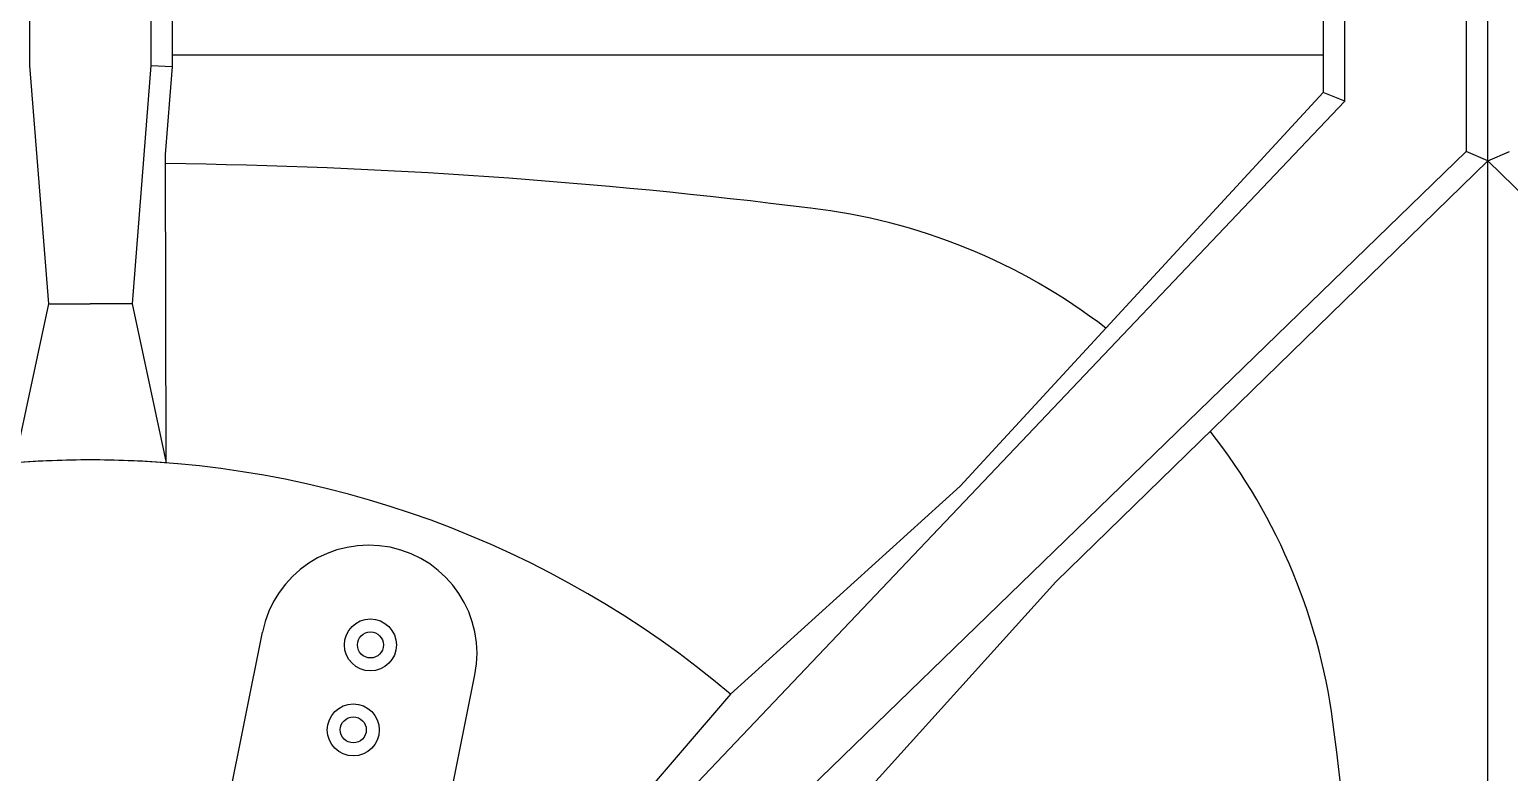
# Model space of a CAD drawing. Header units: metres. Extents: x 95 to 486, y 2972 to 3465.
# Drawn here: x 171.5878 to 171.7586, y 3424.1529 to 3424.2386 of the extents above; entities that cross this region are included whole.
import ezdxf

# ---------------------------------------------------------------- set-up
doc = ezdxf.new("R2010")
doc.units = ezdxf.units.M
doc.linetypes.add('ACAD_ISO03W100', pattern=[30, 12, -18])
for name, color, linetype in [('E_INOXIGAS', 1, 'Continuous'), ('INOXI', 1, 'Continuous'), ('XX', 2, 'Continuous')]:
    doc.layers.add(name, color=color, linetype=linetype)

# ---------------------------------------------------------------- blocks, each defined once
blk = doc.blocks.new('A$C607D168B')
at = {"color": 8}
for p, q in [((0.06740743743621902, -0.17564088658761), (0.09463200296863139, -0.1811214302956863)), ((0.06008834208675928, -0.1996690230368712), (0.08969826146842141, -0.2056297593862029))]:
    blk.add_line(p, q, dxfattribs=at)
for centre, radius in [((0.08335455303390216, -0.1916019480124094), 0.003), ((0.08335455303390216, -0.1916019480124094), 0.003), ((0.08335455303390216, -0.1916019480124094), 0.003), ((0.08335455303390216, -0.1916019480124094), 0.003), ((0.08335455303390216, -0.1916019480124094), 0.003), ((0.08335455303390216, -0.1916019480124094), 0.003), ((0.08335455303390216, -0.1916019480124094), 0.003), ((0.08335455303390216, -0.1916019480124094), 0.003), ((0.08335455303390216, -0.1916019480124094), 0.003), ((0.08335455303390216, -0.1916019480124094), 0.003), ((0.08335455303390216, -0.1916019480124094), 0.003), ((0.08335455303390216, -0.1916019480124094), 0.003), ((0.08335455303390216, -0.1916019480124094), 0.003), ((0.08335455303390216, -0.1916019480124094), 0.003), ((0.08335455303390216, -0.1916019480124094), 0.003), ((0.08335455303390216, -0.1916019480124094), 0.003), ((0.08335455303390216, -0.1916019480124094), 0.0015), ((0.08335455303390216, -0.1916019480124094), 0.0015), ((0.08335455303390216, -0.1916019480124094), 0.0015), ((0.08335455303390216, -0.1916019480124094), 0.0015), ((0.08335455303390216, -0.1916019480124094), 0.0015), ((0.08335455303390216, -0.1916019480124094), 0.0015), ((0.08335455303390216, -0.1916019480124094), 0.0015), ((0.08335455303390216, -0.1916019480124094), 0.0015), ((0.08335455303390216, -0.1916019480124094), 0.0015), ((0.08335455303390216, -0.1916019480124094), 0.0015), ((0.08335455303390216, -0.1916019480124094), 0.0015), ((0.08335455303390216, -0.1916019480124094), 0.0015), ((0.08335455303390216, -0.1916019480124094), 0.0015), ((0.08335455303390216, -0.1916019480124094), 0.0015), ((0.08335455303390216, -0.1916019480124094), 0.0015), ((0.08335455303390216, -0.1916019480124094), 0.0015), ((0.09315788467010933, -0.1935754446124944), 0.003), ((0.09315788467010933, -0.1935754446124944), 0.003), ((0.09315788467010844, -0.1935754446124935), 0.003), ((0.09315788467010844, -0.1935754446124935), 0.003), ((0.09315788467010844, -0.1935754446124935), 0.003), ((0.09315788467010844, -0.1935754446124935), 0.003), ((0.09315788467010844, -0.1935754446124935), 0.003), ((0.09315788467010933, -0.1935754446124944), 0.003), ((0.09315788467010933, -0.1935754446124944), 0.003), ((0.09315788467010844, -0.1935754446124935), 0.003), ((0.09315788467010844, -0.1935754446124935), 0.003), ((0.09315788467010933, -0.1935754446124944), 0.003), ((0.09315788467010933, -0.1935754446124944), 0.003), ((0.09315788467010933, -0.1935754446124944), 0.003), ((0.09315788467010933, -0.1935754446124944), 0.003), ((0.09315788467010933, -0.1935754446124944), 0.003), ((0.09315788467010933, -0.1935754446124944), 0.0015), ((0.09315788467010933, -0.1935754446124944), 0.0015), ((0.09315788467010844, -0.1935754446124935), 0.0015), ((0.09315788467010844, -0.1935754446124935), 0.0015), ((0.09315788467010844, -0.1935754446124935), 0.0015), ((0.09315788467010844, -0.1935754446124935), 0.0015), ((0.09315788467010844, -0.1935754446124935), 0.0015), ((0.09315788467010933, -0.1935754446124944), 0.0015), ((0.09315788467010933, -0.1935754446124944), 0.0015), ((0.09315788467010844, -0.1935754446124935), 0.0015), ((0.09315788467010844, -0.1935754446124935), 0.0015), ((0.09315788467010933, -0.1935754446124944), 0.0015), ((0.09315788467010933, -0.1935754446124944), 0.0015), ((0.09315788467010933, -0.1935754446124944), 0.0015), ((0.09315788467010933, -0.1935754446124944), 0.0015), ((0.09315788467010933, -0.1935754446124944), 0.0015)]:
    blk.add_circle(centre, radius, dxfattribs=at)
blk.add_arc((0.0921651322185264, -0.1933755948409441), 0.01249999999999999, 258.617983012851, 78.61798301285089, dxfattribs=at)
at = {"layer": 'INOXI', "color": 8}
for p, q in [((0, 0), (0.1612499999999955, 0)), ((0.1490280567700211, 0), (0.1501005050633921, -0.002499999999940883)), ((0.1324999999999363, -0.1564300000000003), (0.1141643246812691, -0.1524888944725262)), ((0.1324999999999363, -0.1660699999999906), (0.1141643246812691, -0.1700111055274647)), ((0.1558994949366479, -0.30600000000004), (0.1568972826512436, -0.3034999999999854)), ((0.1490280567700211, -0.3224999999999909), (0.1501005050633921, -0.3199999999999363)), ((0, -0.3224999999999909), (0.1612499999999955, -0.3224999999999909))]:
    blk.add_line(p, q, dxfattribs=at)
at = {"layer": 'INOXI', "color": 8, "linetype": 'ACAD_ISO03W100'}
blk.add_line((0.1599999999999682, -0.1682499999999436), (0.159901064279552, -0.1707499999999982), dxfattribs=at)
at = {"layer": 'INOXI', "color": 8}
for points in [[(0.03412607917755395, -0.1331361680785221), (0.02811342788209004, -0.1271235167830582), (0.07390626775554665, -0.07379650615075661), (0.1004380503874245, -0.04983995541533659), (0.1490280567699074, 0), (0.1987499999999045, 0), (0.1987499999999045, -0.01900000000000546), (0.1568972826511299, -0.01900000000000546), (0.1114717286905034, -0.06088041445366343), (0.08749538290464898, -0.08739332819345691), (0.03412607917755395, -0.1331361680785221)], [(0.1141643246812691, -0.1700111055274647), (0.1497477708525139, -0.1699451207392713), (0.159901064279552, -0.1707499999999982), (0.1987499999999045, -0.1707499999999982), (0.1987499999999045, -0.1612499999999955)], [(0.1612499999998818, -0.1707499999999982), (0.1612499999998818, -0.3034999999999854)], [(0.03412607917755395, -0.1893638319214688), (0.02811342788209004, -0.1953764832169327), (0.07390626775554665, -0.2487034938492343), (0.1004380503874245, -0.2726600445846543), (0.1490280567699074, -0.3224999999999909), (0.1987499999999045, -0.3224999999999909), (0.1987499999999045, -0.3034999999999854), (0.1568972826511299, -0.3034999999999854), (0.1114717286905034, -0.2616195855463275), (0.08749538290464898, -0.2351066718066477), (0.03412607917755395, -0.1893638319214688)]]:
    blk.add_lwpolyline(points, dxfattribs=at)
at = {"layer": 'INOXI', "color": 9}
for points in [[(0.1962499999999636, -0.1612499999999955), (0.1962499999999636, -0.1542500000000473), (0.1599999999999682, -0.1542500000000473), (0.1324999999999363, -0.1564300000000003), (0.1324999999999363, -0.1612499999999955)], [(0.1962499999999636, -0.1612499999999955), (0.1962499999999636, -0.1682500000000573), (0.1599999999999682, -0.1682500000000573), (0.1324999999999363, -0.1660699999999906), (0.1324999999999363, -0.1612499999999955)], [(0.1962499999999636, -0.32000000000005), (0.1501005050632784, -0.32000000000005), (0.02924854033176416, -0.1954482878001045), (0.03418906781462283, -0.1903536546568603), (0.1558994949365342, -0.30600000000004), (0.1962499999999636, -0.30600000000004), (0.1962499999999636, -0.32000000000005), (0.1962499999999636, -0.32000000000005)]]:
    blk.add_lwpolyline(points, dxfattribs=at)
at = {"layer": 'INOXI', "color": 8}
for centre, radius, start, end in [((0, -0.1612499999999955), 0.1145, 0, 40.16840729463171), ((0, -0.1612499999999955), 0.114499999999998, 0, 4.388344858627786), ((0, -0.1612499999999955), 0.1145, 319.8315927053683, 0), ((0, -0.1612499999999955), 0.114499999999998, 355.6116551413722, 0), ((-0.5170000000000528, -0.1612335606749866), 0.6657500000000001, 352.8270596127524, 359.2500759311271), ((0.0752421860213417, -0.2364874011416305), 0.06875000000000002, 322.3990500572828, 353.4227512858459), ((0.07523740114163502, -0.2364921860213371), 0.06875, 276.5772487141605, 308.2581852053846), ((-1.643932500883238e-05, 0.3557500000000573), 0.6657500000000001, 270.7510863820049, 277.1729403872475)]:
    blk.add_arc(centre, radius, start, end, dxfattribs=at)
blk = doc.blocks.new('A-800-2H')
at = {"layer": 'XX', "color": 81, "ltscale": 0.5}
for p in [(0.1999995432381012, -0.05499999999956184), (0.2000000000000908, -0.3774999999995527)]:
    blk.add_blockref('A$C607D168B', p, dxfattribs=at)

msp = doc.modelspace()

# ---------------------------------------------------------------- block references
at = {"layer": 'E_INOXIGAS', "rotation": 90}
msp.add_blockref('A-800-2H', (171.3785949311502, 3423.874458110225), dxfattribs=at)

doc.saveas('drawing.dxf')
